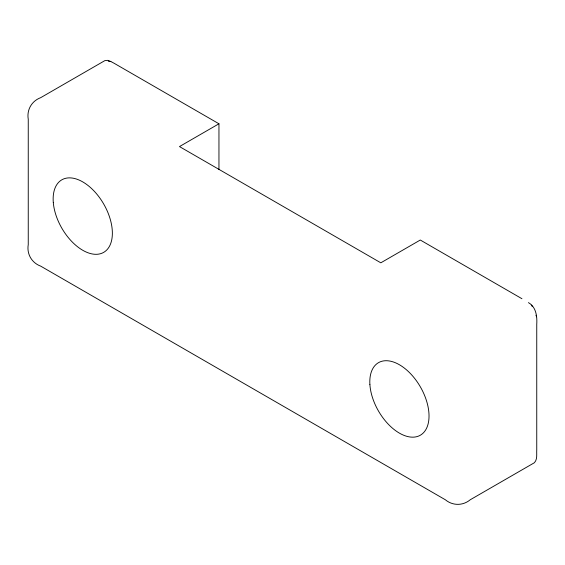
<?xml version="1.0" encoding="UTF-8"?>
<svg xmlns="http://www.w3.org/2000/svg" width="565" height="565" viewBox="0 0 565 565"><rect width="100%" height="100%" fill="white"/><g stroke="black" fill="none" stroke-linecap="round" stroke-linejoin="round"><path stroke-width="0.85" d="M218.952 169.62L218.952 123.784L179.479 146.575L380.81 262.817L420.289 240.026L521.947 298.716M108.254 61.126L110.811 61.507L114.052 63.231L218.952 123.784M110.811 61.507L107.625 60.349L104.85 60.625L40.701 97.66C31.725 100.966 26.626 109.801 28.25 119.222L28.25 244.581C26.626 254.003 31.725 262.845 40.701 266.143L445.347 499.764C452.692 505.887 462.897 505.887 470.242 499.764L534.391 462.728C537.647 459.246 536.446 454.055 536.75 449.712L536.75 324.352C537.259 316.351 536.121 307.007 528.437 302.621M531.623 305.142L532.287 306.689M535.945 315.228L536.609 316.781M53.287 202.404A41.874 24.175 60 0 0 99.984 253.847A41.874 24.175 60 0 0 94.998 192.029A41.874 24.175 60 0 0 53.287 202.404M369.884 384.355A41.874 24.175 60 0 0 416.031 436.837A41.874 24.175 60 0 0 412.337 375.64A41.874 24.175 60 0 0 369.884 384.355"/></g></svg>
